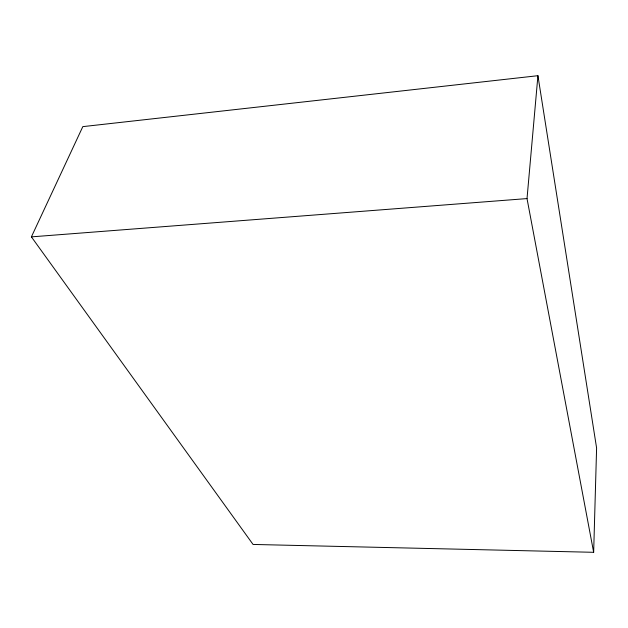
<?xml version="1.0" encoding="UTF-8"?>
<svg xmlns="http://www.w3.org/2000/svg" width="628" height="628" viewBox="0 0 628 628"><rect width="100%" height="100%" fill="white"/><g stroke="black" fill="none" stroke-linecap="round" stroke-linejoin="round"><path stroke-width="0.94" d="M593.656 552.302L596.6 448L537.929 75.698L82.818 126.628L31.4 236.866L253.06 544.445L593.656 552.302L527.018 198.581L537.929 75.698M31.4 236.866L527.018 198.581"/></g></svg>
